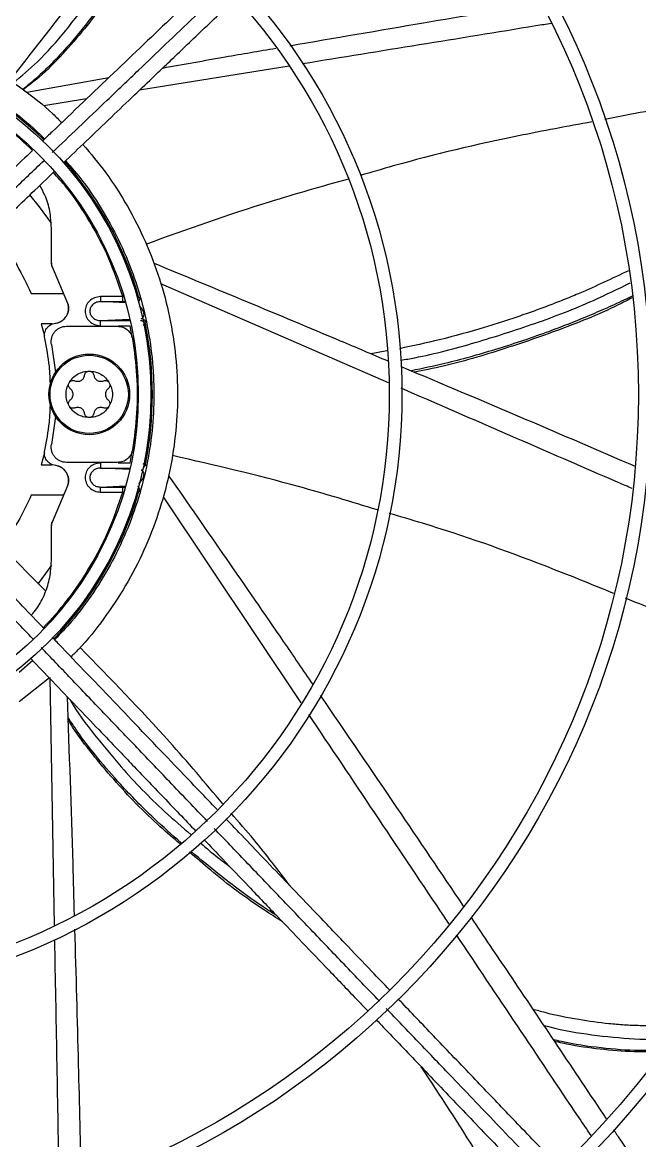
# Model space of a CAD drawing. Header units: inches. Extents: x 1229 to 1453, y -1023 to -720.
# Drawn here: x 1346.85 to 1351.67, y -991.3 to -982.57 of the extents above; entities that cross this region are included whole.
import ezdxf

# ---------------------------------------------------------------- set-up
doc = ezdxf.new("R2010")
doc.units = ezdxf.units.IN
doc.header["$MEASUREMENT"] = 0

msp = doc.modelspace()

# ---------------------------------------------------------------- linework, layer by layer
at = {"color": 18, "linetype": 'Continuous', "lineweight": 25, "true_color": 0x000000}
for p, q in [((1348.9352, -982.9137), (1347.7659, -983.1031)), ((1346.8869, -983.1184), (1347.5276, -983.0041)), ((1347.3542, -983.1698), (1347.0191, -983.2241)), ((1347.0791, -984.452), (1347.0791, -984.178)), ((1347.0791, -984.452), (1347.0791, -984.4604)), ((1347.0834, -984.4782), (1347.0835, -984.4701)), ((1347.2086, -984.7665), (1347.0835, -984.4701)), ((1349.711, -985.3871), (1347.9342, -984.6135)), ((1346.9224, -984.6898), (1347.1701, -984.6898)), ((1347.6367, -984.7141), (1347.4621, -984.7141)), ((1347.4621, -984.7534), (1347.6367, -984.7534)), ((1347.6591, -984.7634), (1347.4621, -984.7534)), ((1347.6553, -984.7535), (1347.6367, -984.7534)), ((1347.2086, -984.7665), (1347.2066, -984.7669)), ((1347.0855, -984.926), (1347.0004, -984.926)), ((1347.0004, -984.926), (1347.0256, -985.0212)), ((1347.4621, -984.9017), (1347.6912, -984.8901)), ((1347.4621, -984.9411), (1347.4621, -984.9017)), ((1347.4621, -984.9017), (1347.6938, -984.9017)), ((1347.196, -984.9457), (1347.5962, -984.9457)), ((1347.6013, -984.9411), (1347.6944, -984.9411)), ((1347.7086, -985.0331), (1347.6944, -984.9411)), ((1347.0802, -985.0868), (1347.111, -985.3044)), ((1349.6974, -985.1382), (1349.5736, -985.1602)), ((1347.111, -985.6499), (1347.0802, -985.8676)), ((1347.0256, -985.9332), (1347.0004, -986.0284)), ((1347.6944, -986.0133), (1347.7086, -985.9213)), ((1347.0004, -986.0284), (1347.0855, -986.0284)), ((1347.5962, -986.0087), (1347.196, -986.0087)), ((1347.6912, -986.0642), (1347.4621, -986.0527)), ((1347.4621, -986.0527), (1347.6938, -986.0527)), ((1347.6944, -986.0133), (1347.6013, -986.0133)), ((1347.8175, -986.0373), (1347.8131, -986.0224)), ((1347.0835, -986.4843), (1347.2086, -986.1878)), ((1347.2086, -986.1878), (1347.2066, -986.1875)), ((1347.4621, -986.2009), (1347.6591, -986.191)), ((1347.4621, -986.2009), (1347.6367, -986.2009)), ((1347.6367, -986.2009), (1347.6518, -986.2009)), ((1347.1713, -986.2646), (1346.9224, -986.2646)), ((1347.4621, -986.2403), (1347.6367, -986.2403)), ((1349.0279, -987.8862), (1347.9529, -986.2772)), ((1347.0791, -986.4939), (1347.0791, -986.5024)), ((1347.0835, -986.4843), (1347.0834, -986.4762)), ((1347.0791, -986.7764), (1347.0791, -986.5024)), ((1346.6887, -986.6655), (1347.0316, -987.0084)), ((1346.9336, -987.5558), (1346.828, -987.6486)), ((1347.0633, -987.6915), (1346.828, -987.8791)), ((1347.1036, -989.6216), (1347.0692, -987.6869))]:
    msp.add_line(p, q, dxfattribs=at)
at = {"color": 18, "linetype": 'Continuous', "lineweight": 25, "true_color": 0x000000, "flags": 128}
for points in [[(1347.0806, -984.1411), (1346.9865, -984.0118), (1346.9112, -983.9203)], [(1347.7916, -986.0666), (1347.7857, -986.0681), (1347.779, -986.0687)], [(1346.9773, -986.9541), (1347.037, -986.8754), (1347.0817, -986.8116)]]:
    msp.add_lwpolyline(points, dxfattribs=at)
at = {"color": 18, "linetype": 'Continuous', "lineweight": 25, "true_color": 0x000000}
for centre, radius in [((1345.1106, -985.4772), 11.7126), ((1345.1106, -985.4772), 8.5704), ((1345.1106, -985.4772), 8.472), ((1345.1106, -985.4772), 6.6478), ((1345.1106, -985.4772), 6.5493), ((1345.1106, -985.4772), 4.7037), ((1345.1106, -985.4772), 4.6053), ((1345.1106, -985.4772), 2.745), ((1345.1106, -985.4772), 2.6465), ((1347.3744, -985.4772), 0.315), ((1347.3744, -985.4772), 0.3053)]:
    msp.add_circle(centre, radius, dxfattribs=at)
for centre, radius, start, end in [((1345.1106, -985.4772), 2.7569, 46.15848, 73.7218), ((1345.1106, -985.4772), 2.7569, 16.2782, 41.24448), ((1347.7192, -984.7154), 0.0394, 330.1207, 16.25548), ((1345.1106, -985.4772), 2.7569, 348.59287, 11.40713), ((1347.7745, -986.0146), 0.0394, 302.42228, 348.5824), ((1347.7192, -986.2389), 0.0394, 343.74467, 29.87911), ((1345.1106, -985.4772), 2.7569, 316.15985, 343.7218), ((1345.1106, -985.4772), 12.9331, 283.26667, 346.73333)]:
    msp.add_arc(centre, radius, start, end, dxfattribs=at)
for points, knots in [([(1333.4011, -985.4772), (1333.4059, -985.2217), (1333.4156, -984.7108), (1333.4936, -983.9477), (1333.6177, -983.1911), (1333.792, -982.4444), (1334.0146, -981.7106), (1334.2847, -980.9929), (1334.6012, -980.2945), (1334.9626, -979.6182), (1335.3675, -978.9671), (1335.8142, -978.3438), (1336.3006, -977.751), (1336.8248, -977.1914), (1337.3845, -976.6672), (1337.9772, -976.1807), (1338.6005, -975.7341), (1339.2517, -975.3292), (1339.9279, -974.9677), (1340.6264, -974.6513), (1341.344, -974.3812), (1342.0778, -974.1586), (1342.8246, -973.9844), (1343.5811, -973.8595), (1344.3442, -973.7844), (1345.1106, -973.7593), (1345.877, -973.7844), (1346.6401, -973.8595), (1347.3967, -973.9844), (1348.1434, -974.1586), (1348.8772, -974.3812), (1349.5949, -974.6513), (1350.2933, -974.9677), (1350.9696, -975.3292), (1351.6207, -975.7341), (1352.244, -976.1807), (1352.8368, -976.6672), (1353.3964, -977.1914), (1353.9206, -977.751), (1354.407, -978.3438), (1354.8537, -978.9671), (1355.2586, -979.6182), (1355.6201, -980.2945), (1355.9365, -980.9929), (1356.2066, -981.7106), (1356.4292, -982.4444), (1356.6035, -983.1911), (1356.7277, -983.9477), (1356.8056, -984.7108), (1356.8153, -985.2217), (1356.8201, -985.4772)], [0, 0, 0, 0, 0.020833, 0.041667, 0.0625, 0.083333, 0.104167, 0.125, 0.145833, 0.166667, 0.1875, 0.208333, 0.229167, 0.25, 0.270833, 0.291667, 0.3125, 0.333333, 0.354167, 0.375, 0.395833, 0.416667, 0.4375, 0.458333, 0.479167, 0.5, 0.520833, 0.541667, 0.5625, 0.583333, 0.604167, 0.625, 0.645833, 0.666667, 0.6875, 0.708333, 0.729167, 0.75, 0.770833, 0.791667, 0.8125, 0.833333, 0.854167, 0.875, 0.895833, 0.916667, 0.9375, 0.958333, 0.979167, 1, 1, 1, 1]), ([(1347.8046, -981.7489), (1347.6632, -981.9083), (1347.2977, -982.3205), (1346.9619, -982.7573), (1346.7558, -983.0252)], [0, 0, 0, 0, 0.386641, 1, 1, 1, 1]), ([(1346.7807, -983.046), (1346.845, -982.9918), (1346.9928, -982.8672), (1347.1918, -982.6404), (1347.4216, -982.339), (1347.5974, -982.0748), (1347.6951, -981.8905), (1347.7167, -981.8498)], [0, 0, 0, 0, 0.164314, 0.37781, 0.590719, 0.909496, 1, 1, 1, 1]), ([(1347.8631, -981.7891), (1347.8377, -981.8364), (1347.775, -981.9534), (1347.6557, -982.1523), (1347.5099, -982.3748), (1347.3533, -982.5864), (1347.207, -982.7624), (1347.0737, -982.904), (1346.9594, -983.0128), (1346.8874, -983.0716), (1346.8568, -983.0966)], [0, 0, 0, 0, 0.096905, 0.239175, 0.41847, 0.577059, 0.714948, 0.832145, 0.928658, 1, 1, 1, 1]), ([(1347.8723, -981.7954), (1347.8406, -981.8568), (1347.7292, -982.0723), (1347.5478, -982.347), (1347.3404, -982.6239), (1347.1704, -982.8198), (1347.0123, -982.9819), (1346.9013, -983.0665), (1346.8593, -983.0986)], [0, 0, 0, 0, 0.124194, 0.436205, 0.592312, 0.74848, 0.904731, 1, 1, 1, 1]), ([(1348.3548, -982.2136), (1348.3056, -982.2606), (1348.199, -982.3624), (1347.9362, -982.6136), (1347.5625, -982.9707), (1347.2201, -983.2979), (1347.0339, -983.4758), (1347.0081, -983.5005)], [0, 0, 0, 0, 0.11002, 0.23806, 0.586512, 0.942749, 1, 1, 1, 1]), ([(1347.0864, -983.5891), (1347.1543, -983.5242), (1347.2969, -983.3879), (1347.5214, -983.1733), (1347.7483, -982.9566), (1347.9765, -982.7385), (1348.2017, -982.5233), (1348.3564, -982.3754), (1348.4354, -982.3)], [0, 0, 0, 0, 0.150787, 0.316355, 0.498602, 0.654921, 0.823982, 1, 1, 1, 1]), ([(1347.1722, -983.6704), (1347.2318, -983.6135), (1347.3569, -983.4939), (1347.5422, -983.3169), (1347.7209, -983.1461), (1347.8686, -983.005), (1347.9948, -982.8843), (1348.1118, -982.7725), (1348.2436, -982.6466), (1348.38, -982.5162), (1348.4726, -982.4278), (1348.5159, -982.3864)], [0, 0, 0, 0, 0.132681, 0.278736, 0.413007, 0.531251, 0.608379, 0.694879, 0.792677, 0.903014, 1, 1, 1, 1]), ([(1348.9409, -982.7551), (1349.2879, -982.695), (1349.941, -982.5817), (1350.5938, -982.4736), (1350.8998, -982.4229)], [0, 0, 0, 0, 0.531236, 1, 1, 1, 1]), ([(1345.1106, -982.5244), (1345.214, -982.5276), (1345.4208, -982.5338), (1345.7275, -982.5844), (1346.0274, -982.6645), (1346.3172, -982.7764), (1346.594, -982.9174), (1346.8529, -983.0883), (1347.0424, -983.2355), (1347.137, -983.3327), (1347.1595, -983.3558)], [0, 0, 0, 0, 0.136759, 0.273517, 0.410274, 0.547034, 0.68379, 0.820549, 0.957307, 1, 1, 1, 1]), ([(1350.9813, -982.5808), (1350.9408, -982.5874), (1350.2947, -982.693), (1349.6469, -982.7981), (1349.0398, -982.8967)], [0, 0, 0, 0, 0.06269, 1, 1, 1, 1]), ([(1343.2852, -983.396), (1343.3577, -983.336), (1343.5034, -983.2154), (1343.7447, -983.0639), (1343.9998, -982.9359), (1344.2671, -982.8352), (1344.5432, -982.7625), (1344.8254, -982.7185), (1345.1106, -982.7038), (1345.3958, -982.7185), (1345.678, -982.7625), (1345.9542, -982.8352), (1346.2213, -982.936), (1346.477, -983.0634), (1346.717, -983.2177), (1346.9012, -983.3583), (1346.9973, -983.4544), (1347.0261, -983.4833)], [0, 0, 0, 0, 0.068618, 0.137972, 0.207325, 0.276679, 0.346032, 0.415387, 0.48474, 0.554094, 0.623447, 0.692801, 0.762156, 0.831509, 0.900862, 0.970216, 1, 1, 1, 1]), ([(1347.948, -982.9291), (1348.1106, -982.8998), (1348.4048, -982.8467), (1348.6993, -982.7965), (1348.831, -982.774)], [0, 0, 0, 0, 0.552549, 1, 1, 1, 1]), ([(1346.9327, -983.5726), (1346.866, -983.5108), (1346.7191, -983.3747), (1346.4616, -983.204), (1346.1754, -983.0536), (1345.9735, -982.985), (1345.8737, -982.9511)], [0, 0, 0, 0, 0.219674, 0.484445, 0.745154, 1, 1, 1, 1]), ([(1353.2334, -983.0778), (1353.0581, -983.0935), (1352.5487, -983.139), (1351.9362, -983.2246), (1351.5029, -983.3095), (1351.3986, -983.3299)], [0, 0, 0, 0, 0.28489, 0.82795, 1, 1, 1, 1]), ([(1351.2973, -983.3492), (1351.1063, -983.3846), (1350.5857, -983.4809), (1349.9833, -983.6232), (1349.5766, -983.7433), (1349.4914, -983.7684)], [0, 0, 0, 0, 0.3142327, 0.8563, 1, 1, 1, 1]), ([(1347.3244, -983.525), (1347.386, -983.5982), (1347.5142, -983.7506), (1347.6768, -984.0065), (1347.8173, -984.2833), (1347.9274, -984.5738), (1348.0067, -984.874), (1348.0539, -985.181), (1348.0688, -985.4912), (1348.051, -985.8013), (1348.0008, -986.1078), (1347.9188, -986.4073), (1347.8057, -986.6965), (1347.6634, -986.9728), (1347.4911, -987.2307), (1347.3462, -987.4161), (1347.252, -987.5071), (1347.2322, -987.5263)], [0, 0, 0, 0, 0.065205, 0.135665, 0.206125, 0.276585, 0.347045, 0.417505, 0.487965, 0.558425, 0.628885, 0.699345, 0.769805, 0.840265, 0.910725, 0.981186, 1, 1, 1, 1]), ([(1346.9318, -983.5734), (1346.8186, -983.6816), (1346.5956, -983.8947), (1346.2634, -984.2122), (1346.0164, -984.4482), (1345.852, -984.6053), (1345.7698, -984.6839), (1345.6817, -984.7681), (1345.621, -984.8261), (1345.587, -984.8586)], [0, 0, 0, 0, 0.252826, 0.498235, 0.740971, 0.803595, 0.864704, 0.924154, 1, 1, 1, 1]), ([(1345.6796, -984.9335), (1345.7146, -984.9), (1345.7952, -984.823), (1345.9183, -984.7053), (1346.0557, -984.574), (1346.204, -984.4323), (1346.3743, -984.2696), (1346.5687, -984.0838), (1346.7864, -983.8758), (1346.9395, -983.7295), (1347.0192, -983.6533)], [0, 0, 0, 0, 0.078323, 0.180329, 0.275628, 0.385797, 0.512305, 0.656809, 0.821221, 1, 1, 1, 1]), ([(1347.1899, -983.6536), (1347.236, -983.7068), (1347.3444, -983.832), (1347.488, -984.0502), (1347.6228, -984.3018), (1347.7302, -984.5665), (1347.81, -984.8407), (1347.8611, -985.1216), (1347.8831, -985.4064), (1347.8757, -985.6919), (1347.8389, -985.9751), (1347.7733, -986.253), (1347.6793, -986.5227), (1347.5584, -986.7814), (1347.4106, -987.0256), (1347.2598, -987.2314), (1347.1493, -987.3465), (1347.1047, -987.3929)], [0, 0, 0, 0, 0.051393, 0.120749, 0.190107, 0.259464, 0.328821, 0.398178, 0.467535, 0.536892, 0.606249, 0.675606, 0.744963, 0.81432, 0.883677, 0.953035, 1, 1, 1, 1]), ([(1345.7501, -985.0295), (1345.7758, -985.0049), (1345.8337, -984.9496), (1345.9236, -984.8637), (1346.0199, -984.7716), (1346.1171, -984.6787), (1346.2155, -984.5847), (1346.3837, -984.424), (1346.6218, -984.1964), (1346.8842, -983.9457), (1347.0445, -983.7925), (1347.102, -983.7375)], [0, 0, 0, 0, 0.057028, 0.128323, 0.199321, 0.270688, 0.343886, 0.417566, 0.643747, 0.872301, 1, 1, 1, 1]), ([(1347.6367, -984.7141), (1347.6028, -984.6142), (1347.5343, -984.4123), (1347.3833, -984.1266), (1347.2368, -983.9008), (1347.1287, -983.7824), (1347.0944, -983.7448)], [0, 0, 0, 0, 0.2820877, 0.570667, 0.8637417, 1, 1, 1, 1]), ([(1347.0791, -984.178), (1347.0765, -984.1343), (1347.0711, -984.0468), (1347.0382, -983.9339), (1347.0021, -983.8712), (1346.9879, -983.8465)], [0, 0, 0, 0, 0.377262, 0.754528, 1, 1, 1, 1]), ([(1349.3964, -983.796), (1349.1901, -983.8541), (1348.6584, -984.0036), (1348.1384, -984.1899), (1347.8203, -984.3039)], [0, 0, 0, 0, 0.388132, 1, 1, 1, 1]), ([(1346.6153, -984.2027), (1346.6345, -984.2239), (1346.7091, -984.3063), (1346.8155, -984.4687), (1346.8868, -984.6163), (1346.9224, -984.6898)], [0, 0, 0, 0, 0.148916, 0.576564, 1, 1, 1, 1]), ([(1347.0835, -984.4701), (1347.0822, -984.4672), (1347.0797, -984.4614), (1347.0793, -984.4551), (1347.0791, -984.452)], [0, 0, 0, 0, 0.4997971, 1, 1, 1, 1]), ([(1347.0791, -984.4604), (1347.0793, -984.4635), (1347.0797, -984.4697), (1347.0822, -984.4753), (1347.0834, -984.4782)], [0, 0, 0, 0, 0.500004, 1, 1, 1, 1]), ([(1347.8801, -984.4532), (1348.3649, -984.6536), (1348.9742, -984.9056), (1349.5807, -985.1631), (1349.7047, -985.2157)], [0, 0, 0, 0, 0.7955568, 1, 1, 1, 1]), ([(1351.5815, -984.512), (1351.4564, -984.572), (1351.2935, -984.6502), (1351.0872, -984.7348), (1350.9678, -984.7816), (1350.845, -984.8273), (1350.7189, -984.8716), (1350.5894, -984.9146), (1350.386, -984.9778), (1350.1221, -985.0511), (1349.9, -985.0985), (1349.7962, -985.1207)], [0, 0, 0, 0, 0.218889, 0.285131, 0.352855, 0.422057, 0.492733, 0.564886, 0.638507, 0.831033, 1, 1, 1, 1]), ([(1349.8059, -985.2109), (1349.8421, -985.2045), (1350.0381, -985.1704), (1350.3883, -985.0757), (1350.854, -984.9273), (1351.258, -984.772), (1351.5006, -984.6536), (1351.5957, -984.6071)], [0, 0, 0, 0, 0.058496, 0.316695, 0.574947, 0.833356, 1, 1, 1, 1]), ([(1347.4621, -984.7141), (1347.4459, -984.7159), (1347.4141, -984.7194), (1347.3741, -984.7462), (1347.3522, -984.7778), (1347.3434, -984.8059), (1347.3413, -984.8276), (1347.3434, -984.8492), (1347.3522, -984.8773), (1347.3741, -984.9089), (1347.4141, -984.9357), (1347.4459, -984.9393), (1347.4621, -984.9411)], [0, 0, 0, 0, 0.132079, 0.259805, 0.381602, 0.440898, 0.5, 0.559046, 0.618399, 0.740195, 0.867921, 1, 1, 1, 1]), ([(1347.4621, -984.7534), (1347.4516, -984.7544), (1347.4308, -984.7564), (1347.4077, -984.77), (1347.3934, -984.7849), (1347.3853, -984.798), (1347.3802, -984.8124), (1347.3784, -984.8276), (1347.3802, -984.8427), (1347.3853, -984.8571), (1347.3934, -984.8702), (1347.4077, -984.8851), (1347.4308, -984.8987), (1347.4516, -984.9007), (1347.4621, -984.9017)], [0, 0, 0, 0, 0.127645, 0.253727, 0.316125, 0.377878, 0.439094, 0.5, 0.560906, 0.622123, 0.683875, 0.746273, 0.872356, 1, 1, 1, 1]), ([(1347.4621, -984.7141), (1347.4621, -984.7192), (1347.4621, -984.7294), (1347.4621, -984.7423), (1347.4621, -984.7514), (1347.4621, -984.7528), (1347.4621, -984.7534)], [0, 0, 0, 0, 0.250002, 0.5, 0.749996, 1, 1, 1, 1]), ([(1347.6367, -984.7534), (1347.6367, -984.7528), (1347.6367, -984.7514), (1347.6367, -984.7423), (1347.6367, -984.7294), (1347.6367, -984.7192), (1347.6367, -984.7141)], [0, 0, 0, 0, 0.250004, 0.5, 0.749998, 1, 1, 1, 1]), ([(1347.757, -984.7044), (1347.7556, -984.7043), (1347.7538, -984.7042), (1347.7443, -984.7049), (1347.7422, -984.7051)], [0, 0, 0, 0, 0.783006, 1, 1, 1, 1]), ([(1347.7669, -984.7167), (1347.7675, -984.7194), (1347.7687, -984.725), (1347.7682, -984.734), (1347.7656, -984.743), (1347.7619, -984.75), (1347.7586, -984.7532), (1347.7577, -984.7542)], [0, 0, 0, 0, 0.203719, 0.424591, 0.658571, 0.899688, 1, 1, 1, 1]), ([(1351.6113, -984.7107), (1351.5899, -984.7211), (1351.5179, -984.7563), (1351.3944, -984.8119), (1351.2417, -984.8774), (1351.0902, -984.9382), (1350.857, -985.0263), (1350.5445, -985.1302), (1350.1937, -985.2294), (1349.9756, -985.2753), (1349.8886, -985.2937)], [0, 0, 0, 0, 0.038834, 0.1310763, 0.2218691, 0.3112118, 0.3991046, 0.6314324, 0.852993, 1, 1, 1, 1]), ([(1351.613, -984.7225), (1351.5762, -984.7416), (1351.3834, -984.8413), (1351.0192, -984.9858), (1350.5242, -985.1537), (1350.1534, -985.259), (1349.947, -985.2967), (1349.9111, -985.3032)], [0, 0, 0, 0, 0.068538, 0.358656, 0.648786, 0.938933, 1, 1, 1, 1]), ([(1347.1108, -984.9217), (1347.1194, -984.9201), (1347.1367, -984.9168), (1347.1604, -984.9049), (1347.181, -984.8885), (1347.1975, -984.8678), (1347.209, -984.844), (1347.2149, -984.8184), (1347.2154, -984.7919), (1347.2108, -984.775), (1347.2086, -984.7665)], [0, 0, 0, 0, 0.125194, 0.250389, 0.375496, 0.500528, 0.625476, 0.750351, 0.875181, 1, 1, 1, 1]), ([(1347.1322, -984.9166), (1347.1326, -984.9166), (1347.1414, -984.9145), (1347.1574, -984.9056), (1347.1788, -984.8894), (1347.1961, -984.8675), (1347.2078, -984.8424), (1347.2132, -984.8161), (1347.2131, -984.7904), (1347.2087, -984.7745), (1347.2066, -984.7669)], [0, 0, 0, 0, 0.006969, 0.145381, 0.291049, 0.440538, 0.589813, 0.734879, 0.872388, 1, 1, 1, 1]), ([(1347.779, -984.8857), (1347.7825, -984.8849), (1347.7895, -984.8832), (1347.7976, -984.8738), (1347.8024, -984.8636), (1347.802, -984.8503), (1347.8015, -984.8463), (1347.801, -984.8432), (1347.8002, -984.8398), (1347.7993, -984.8364), (1347.7982, -984.8332), (1347.7959, -984.827), (1347.7908, -984.8166), (1347.7789, -984.7988), (1347.7706, -984.7926), (1347.7646, -984.7881)], [0, 0, 0, 0, 0.199717, 0.396756, 0.535739, 0.555918, 0.565194, 0.573898, 0.582277, 0.590794, 0.599817, 0.60944, 0.652137, 0.746227, 1, 1, 1, 1]), ([(1347.0267, -985.0412), (1347.0256, -985.0344), (1347.0233, -985.0209), (1347.0255, -985.0002), (1347.0315, -984.9804), (1347.0416, -984.9624), (1347.0552, -984.9467), (1347.0718, -984.9344), (1347.0905, -984.9254), (1347.104, -984.9229), (1347.1108, -984.9217)], [0, 0, 0, 0, 0.124962, 0.24999, 0.37492, 0.499971, 0.624905, 0.749983, 0.874947, 1, 1, 1, 1]), ([(1347.7745, -984.9003), (1347.7789, -984.9008), (1347.7879, -984.9016), (1347.7999, -984.9087), (1347.8092, -984.9191), (1347.8118, -984.9277), (1347.8131, -984.9319)], [0, 0, 0, 0, 0.242563, 0.500034, 0.757516, 1, 1, 1, 1]), ([(1347.8175, -984.9171), (1347.8162, -984.9129), (1347.8136, -984.9043), (1347.8043, -984.8939), (1347.7923, -984.887), (1347.7833, -984.8861), (1347.779, -984.8857)], [0, 0, 0, 0, 0.242739, 0.500184, 0.75757, 1, 1, 1, 1]), ([(1347.0802, -985.0868), (1347.079, -985.0781), (1347.0767, -985.0608), (1347.0806, -985.0348), (1347.0897, -985.0102), (1347.104, -984.9882), (1347.1228, -984.9699), (1347.1451, -984.9562), (1347.1699, -984.9473), (1347.1873, -984.9462), (1347.196, -984.9457)], [0, 0, 0, 0, 0.125001, 0.250004, 0.375, 0.500002, 0.624997, 0.75, 0.874996, 1, 1, 1, 1]), ([(1347.5962, -984.9457), (1347.61, -984.9471), (1347.6377, -984.9499), (1347.6739, -984.972), (1347.7017, -985.0041), (1347.709, -985.031), (1347.7127, -985.0444)], [0, 0, 0, 0, 0.249986, 0.499987, 0.749999, 1, 1, 1, 1]), ([(1347.7942, -984.9338), (1347.7979, -984.9335), (1347.8106, -984.9325), (1347.812, -984.9322), (1347.8131, -984.9319)], [0, 0, 0, 0, 0.285124, 1, 1, 1, 1]), ([(1347.0721, -985.4127), (1347.0704, -985.361), (1347.0663, -985.2359), (1347.0413, -985.1132), (1347.0267, -985.0412)], [0, 0, 0, 0, 0.413893, 1, 1, 1, 1]), ([(1347.7127, -985.0444), (1347.7254, -985.1402), (1347.7508, -985.3318), (1347.7508, -985.6226), (1347.7254, -985.8142), (1347.7127, -985.9099)], [0, 0, 0, 0, 0.333333, 0.666667, 1, 1, 1, 1]), ([(1349.8077, -985.2594), (1350.131, -985.3959), (1350.7414, -985.6536), (1351.3488, -985.9154), (1351.6344, -986.0386)], [0, 0, 0, 0, 0.529756, 1, 1, 1, 1]), ([(1347.2175, -985.3866), (1347.2265, -985.3735), (1347.2444, -985.3473), (1347.2829, -985.3188), (1347.3269, -985.2997), (1347.3586, -985.2973), (1347.3744, -985.2961)], [0, 0, 0, 0, 0.250012, 0.500017, 0.750004, 1, 1, 1, 1]), ([(1347.2628, -985.3712), (1347.2668, -985.3726), (1347.2748, -985.3753), (1347.2875, -985.3757), (1347.3, -985.3735), (1347.3116, -985.3685), (1347.3218, -985.3609), (1347.33, -985.3512), (1347.336, -985.34), (1347.3376, -985.3317), (1347.3384, -985.3276)], [0, 0, 0, 0, 0.125011, 0.250006, 0.375015, 0.500015, 0.625016, 0.749997, 0.875001, 1, 1, 1, 1]), ([(1347.3384, -985.3276), (1347.3395, -985.3233), (1347.3415, -985.3148), (1347.35, -985.3045), (1347.3613, -985.2974), (1347.37, -985.2965), (1347.3744, -985.2961)], [0, 0, 0, 0, 0.250018, 0.500039, 0.749991, 1, 1, 1, 1]), ([(1347.3744, -985.2961), (1347.3787, -985.2965), (1347.3874, -985.2974), (1347.3988, -985.3045), (1347.4073, -985.3148), (1347.4093, -985.3233), (1347.4103, -985.3276)], [0, 0, 0, 0, 0.249996, 0.500014, 0.750022, 1, 1, 1, 1]), ([(1347.3744, -985.2961), (1347.3902, -985.2973), (1347.4218, -985.2997), (1347.4659, -985.3188), (1347.5044, -985.3473), (1347.5223, -985.3735), (1347.5312, -985.3866)], [0, 0, 0, 0, 0.250018, 0.500003, 0.750006, 1, 1, 1, 1]), ([(1347.4103, -985.3276), (1347.4112, -985.3317), (1347.4128, -985.34), (1347.4188, -985.3512), (1347.427, -985.3609), (1347.4372, -985.3685), (1347.4488, -985.3735), (1347.4613, -985.3757), (1347.474, -985.3753), (1347.482, -985.3726), (1347.486, -985.3712)], [0, 0, 0, 0, 0.1249954, 0.2499954, 0.375003, 0.5000006, 0.6249964, 0.7500012, 0.874993, 1, 1, 1, 1]), ([(1347.2175, -985.5677), (1347.2107, -985.5534), (1347.1969, -985.5248), (1347.1915, -985.4772), (1347.1969, -985.4295), (1347.2107, -985.4009), (1347.2175, -985.3866)], [0, 0, 0, 0, 0.249995, 0.5, 0.750005, 1, 1, 1, 1]), ([(1347.2269, -985.4335), (1347.2237, -985.4305), (1347.2173, -985.4245), (1347.2127, -985.4119), (1347.2122, -985.3986), (1347.2158, -985.3906), (1347.2175, -985.3866)], [0, 0, 0, 0, 0.249998, 0.500011, 0.750015, 1, 1, 1, 1]), ([(1347.2175, -985.3866), (1347.2201, -985.3831), (1347.2253, -985.376), (1347.2371, -985.3698), (1347.2502, -985.3675), (1347.2586, -985.37), (1347.2628, -985.3712)], [0, 0, 0, 0, 0.2500334, 0.5000224, 0.7499773, 1, 1, 1, 1]), ([(1347.2269, -985.5208), (1347.23, -985.5181), (1347.2363, -985.5125), (1347.2431, -985.5017), (1347.2474, -985.4898), (1347.2488, -985.4772), (1347.2474, -985.4646), (1347.2431, -985.4526), (1347.2363, -985.4418), (1347.23, -985.4363), (1347.2269, -985.4335)], [0, 0, 0, 0, 0.125011, 0.250004, 0.375001, 0.5, 0.624999, 0.749996, 0.874989, 1, 1, 1, 1]), ([(1347.486, -985.3712), (1347.4902, -985.37), (1347.4986, -985.3675), (1347.5117, -985.3698), (1347.5235, -985.376), (1347.5287, -985.3831), (1347.5312, -985.3866)], [0, 0, 0, 0, 0.2499487, 0.5000075, 0.7500107, 1, 1, 1, 1]), ([(1347.5219, -985.4335), (1347.5188, -985.4363), (1347.5124, -985.4418), (1347.5057, -985.4526), (1347.5014, -985.4646), (1347.4999, -985.4772), (1347.5014, -985.4898), (1347.5057, -985.5017), (1347.5124, -985.5125), (1347.5188, -985.5181), (1347.5219, -985.5208)], [0, 0, 0, 0, 0.125007, 0.249996, 0.375005, 0.5, 0.624995, 0.750004, 0.874993, 1, 1, 1, 1]), ([(1347.5312, -985.3866), (1347.533, -985.3906), (1347.5366, -985.3986), (1347.5361, -985.4119), (1347.5314, -985.4245), (1347.5251, -985.4305), (1347.5219, -985.4335)], [0, 0, 0, 0, 0.250016, 0.500021, 0.750002, 1, 1, 1, 1]), ([(1347.5312, -985.3866), (1347.5381, -985.4009), (1347.5518, -985.4295), (1347.5573, -985.4772), (1347.5518, -985.5248), (1347.5381, -985.5534), (1347.5312, -985.5677)], [0, 0, 0, 0, 0.25, 0.5, 0.75, 1, 1, 1, 1]), ([(1351.6122, -986.2131), (1351.5755, -986.1972), (1350.9748, -985.9367), (1350.3728, -985.6749), (1349.8075, -985.429)], [0, 0, 0, 0, 0.0609485, 1, 1, 1, 1]), ([(1356.8201, -985.4772), (1356.8153, -985.7326), (1356.8056, -986.2436), (1356.7277, -987.0067), (1356.6035, -987.7632), (1356.4292, -988.51), (1356.2066, -989.2438), (1355.9365, -989.9614), (1355.6201, -990.6599), (1355.2586, -991.3361), (1354.8537, -991.9873), (1354.407, -992.6106), (1353.9206, -993.2033), (1353.3964, -993.763), (1352.8368, -994.2871), (1352.244, -994.7736), (1351.6207, -995.2202), (1350.9696, -995.6252), (1350.2933, -995.9866), (1349.5949, -996.3031), (1348.8772, -996.5732), (1348.1434, -996.7958), (1347.3967, -996.9699), (1346.6401, -997.0948), (1345.877, -997.17), (1345.1106, -997.1951), (1344.3442, -997.17), (1343.5811, -997.0948), (1342.8246, -996.9699), (1342.0778, -996.7958), (1341.344, -996.5732), (1340.6264, -996.3031), (1339.9279, -995.9866), (1339.2517, -995.6252), (1338.6005, -995.2202), (1337.9772, -994.7736), (1337.3845, -994.2871), (1336.8248, -993.763), (1336.3006, -993.2033), (1335.8142, -992.6106), (1335.3675, -991.9873), (1334.9626, -991.3361), (1334.6012, -990.6599), (1334.2847, -989.9614), (1334.0146, -989.2438), (1333.792, -988.51), (1333.6177, -987.7632), (1333.4936, -987.0067), (1333.4156, -986.2436), (1333.4059, -985.7326), (1333.4011, -985.4772)], [0, 0, 0, 0, 0.020833, 0.041667, 0.0625, 0.083333, 0.104167, 0.125, 0.145833, 0.166667, 0.1875, 0.208333, 0.229167, 0.25, 0.270833, 0.291667, 0.3125, 0.333333, 0.354167, 0.375, 0.395833, 0.416667, 0.4375, 0.458333, 0.479167, 0.5, 0.520833, 0.541667, 0.5625, 0.583333, 0.604167, 0.625, 0.645833, 0.666667, 0.6875, 0.708333, 0.729167, 0.75, 0.770833, 0.791667, 0.8125, 0.833333, 0.854167, 0.875, 0.895833, 0.916667, 0.9375, 0.958333, 0.979167, 1, 1, 1, 1]), ([(1347.2175, -985.5677), (1347.2158, -985.5637), (1347.2122, -985.5557), (1347.2127, -985.5424), (1347.2173, -985.5299), (1347.2237, -985.5239), (1347.2269, -985.5208)], [0, 0, 0, 0, 0.249985, 0.499989, 0.750003, 1, 1, 1, 1]), ([(1347.5219, -985.5208), (1347.5251, -985.5239), (1347.5314, -985.5299), (1347.5361, -985.5424), (1347.5366, -985.5557), (1347.533, -985.5637), (1347.5312, -985.5677)], [0, 0, 0, 0, 0.249998, 0.499979, 0.749984, 1, 1, 1, 1]), ([(1347.0267, -985.9131), (1347.0413, -985.8412), (1347.0662, -985.7191), (1347.0703, -985.5947), (1347.072, -985.5436)], [0, 0, 0, 0, 0.589248, 1, 1, 1, 1]), ([(1347.2628, -985.5831), (1347.2586, -985.5843), (1347.2502, -985.5868), (1347.2371, -985.5846), (1347.2253, -985.5783), (1347.2201, -985.5713), (1347.2175, -985.5677)], [0, 0, 0, 0, 0.250023, 0.499978, 0.749967, 1, 1, 1, 1]), ([(1347.3744, -985.6583), (1347.3586, -985.6571), (1347.3269, -985.6547), (1347.2829, -985.6356), (1347.2444, -985.607), (1347.2265, -985.5808), (1347.2175, -985.5677)], [0, 0, 0, 0, 0.249996, 0.499983, 0.749988, 1, 1, 1, 1]), ([(1347.3384, -985.6268), (1347.3376, -985.6226), (1347.336, -985.6144), (1347.33, -985.6031), (1347.3218, -985.5934), (1347.3116, -985.5859), (1347.3, -985.5808), (1347.2875, -985.5786), (1347.2748, -985.5791), (1347.2668, -985.5818), (1347.2628, -985.5831)], [0, 0, 0, 0, 0.1249992, 0.2500029, 0.374984, 0.4999854, 0.624985, 0.7499936, 0.8749892, 1, 1, 1, 1]), ([(1347.3744, -985.6583), (1347.37, -985.6578), (1347.3613, -985.6569), (1347.35, -985.6498), (1347.3415, -985.6395), (1347.3395, -985.631), (1347.3384, -985.6268)], [0, 0, 0, 0, 0.250008, 0.49996, 0.749981, 1, 1, 1, 1]), ([(1347.5312, -985.5677), (1347.5223, -985.5808), (1347.5044, -985.607), (1347.4659, -985.6356), (1347.4218, -985.6547), (1347.3902, -985.6571), (1347.3744, -985.6583)], [0, 0, 0, 0, 0.249994, 0.499997, 0.749982, 1, 1, 1, 1]), ([(1347.4103, -985.6268), (1347.4093, -985.631), (1347.4073, -985.6395), (1347.3988, -985.6498), (1347.3874, -985.6569), (1347.3787, -985.6578), (1347.3744, -985.6583)], [0, 0, 0, 0, 0.249977, 0.4999854, 0.7500032, 1, 1, 1, 1]), ([(1347.486, -985.5831), (1347.482, -985.5818), (1347.474, -985.5791), (1347.4613, -985.5786), (1347.4488, -985.5808), (1347.4372, -985.5859), (1347.427, -985.5934), (1347.4188, -985.6031), (1347.4128, -985.6144), (1347.4112, -985.6226), (1347.4103, -985.6268)], [0, 0, 0, 0, 0.125007, 0.249999, 0.375004, 0.499999, 0.624997, 0.750005, 0.875005, 1, 1, 1, 1]), ([(1347.5312, -985.5677), (1347.5287, -985.5713), (1347.5235, -985.5783), (1347.5117, -985.5846), (1347.4986, -985.5868), (1347.4902, -985.5843), (1347.486, -985.5831)], [0, 0, 0, 0, 0.249989, 0.499993, 0.750051, 1, 1, 1, 1]), ([(1347.196, -986.0087), (1347.1873, -986.0081), (1347.1699, -986.007), (1347.1451, -985.9981), (1347.1228, -985.9845), (1347.104, -985.9661), (1347.0897, -985.9441), (1347.0806, -985.9196), (1347.0767, -985.8935), (1347.079, -985.8762), (1347.0802, -985.8676)], [0, 0, 0, 0, 0.125004, 0.25, 0.375003, 0.499998, 0.625, 0.749996, 0.874999, 1, 1, 1, 1]), ([(1347.0199, -987.3042), (1346.9099, -987.1891), (1346.6949, -986.9641), (1346.3756, -986.63), (1346.1396, -986.3829), (1345.9825, -986.2185), (1345.9039, -986.1364), (1345.8198, -986.0484), (1345.7619, -985.9878), (1345.7295, -985.9538)], [0, 0, 0, 0, 0.256103, 0.500516, 0.742267, 0.804636, 0.865497, 0.924706, 1, 1, 1, 1]), ([(1347.1108, -986.0327), (1347.104, -986.0314), (1347.0905, -986.029), (1347.0718, -986.02), (1347.0552, -986.0076), (1347.0416, -985.992), (1347.0315, -985.9739), (1347.0255, -985.9541), (1347.0233, -985.9335), (1347.0256, -985.9199), (1347.0267, -985.9131)], [0, 0, 0, 0, 0.124967, 0.250012, 0.374943, 0.50002, 0.624949, 0.750005, 0.874969, 1, 1, 1, 1]), ([(1347.7127, -985.9099), (1347.709, -985.9234), (1347.7017, -985.9502), (1347.6739, -985.9823), (1347.6377, -986.0044), (1347.61, -986.0073), (1347.5962, -986.0087)], [0, 0, 0, 0, 0.250001, 0.500013, 0.750014, 1, 1, 1, 1]), ([(1349.6229, -986.3794), (1349.4186, -986.3168), (1348.8912, -986.1554), (1348.3537, -986.0312), (1348.0244, -985.9551)], [0, 0, 0, 0, 0.387334, 1, 1, 1, 1]), ([(1346.9343, -987.3856), (1346.8514, -987.2988), (1346.6934, -987.1335), (1346.47, -986.8997), (1346.2731, -986.6936), (1346.1029, -986.5156), (1345.9569, -986.3628), (1345.8326, -986.2327), (1345.7338, -986.1293), (1345.6761, -986.0689), (1345.6532, -986.0449)], [0, 0, 0, 0, 0.194321, 0.370459, 0.52337, 0.655434, 0.768718, 0.86509, 0.946344, 1, 1, 1, 1]), ([(1347.2086, -986.1878), (1347.2108, -986.1793), (1347.2154, -986.1624), (1347.2149, -986.136), (1347.209, -986.1103), (1347.1975, -986.0866), (1347.181, -986.0659), (1347.1604, -986.0494), (1347.1367, -986.0375), (1347.1194, -986.0343), (1347.1108, -986.0327)], [0, 0, 0, 0, 0.124819, 0.249649, 0.374525, 0.499472, 0.624503, 0.749611, 0.874806, 1, 1, 1, 1]), ([(1347.2066, -986.1875), (1347.2087, -986.1798), (1347.2131, -986.164), (1347.2132, -986.1383), (1347.2078, -986.1119), (1347.1961, -986.0868), (1347.1788, -986.065), (1347.1574, -986.0488), (1347.1416, -986.0399), (1347.133, -986.0379), (1347.1328, -986.0378)], [0, 0, 0, 0, 0.128058, 0.266048, 0.411621, 0.561418, 0.71143, 0.857608, 0.996504, 1, 1, 1, 1]), ([(1347.4621, -986.0133), (1347.4459, -986.0151), (1347.4141, -986.0186), (1347.3741, -986.0454), (1347.3522, -986.0771), (1347.3434, -986.1051), (1347.3413, -986.1268), (1347.3434, -986.1484), (1347.3522, -986.1765), (1347.3741, -986.2081), (1347.4141, -986.2349), (1347.4459, -986.2385), (1347.4621, -986.2403)], [0, 0, 0, 0, 0.132079, 0.259805, 0.381601, 0.440895, 0.499999, 0.559043, 0.618398, 0.740195, 0.867921, 1, 1, 1, 1]), ([(1347.4621, -986.0527), (1347.4516, -986.0536), (1347.4308, -986.0556), (1347.4076, -986.0693), (1347.3933, -986.0842), (1347.3852, -986.0974), (1347.3802, -986.1117), (1347.3784, -986.1268), (1347.3802, -986.1419), (1347.3852, -986.1562), (1347.3933, -986.1693), (1347.4076, -986.1842), (1347.4308, -986.198), (1347.4516, -986.1999), (1347.4621, -986.2009)], [0, 0, 0, 0, 0.127645, 0.253727, 0.317946, 0.377879, 0.43969, 0.500001, 0.560305, 0.622122, 0.682049, 0.746272, 0.872355, 1, 1, 1, 1]), ([(1347.4621, -986.0133), (1347.4621, -986.0184), (1347.4621, -986.0286), (1347.4621, -986.0415), (1347.4621, -986.0506), (1347.4621, -986.052), (1347.4621, -986.0527)], [0, 0, 0, 0, 0.2500027, 0.5000004, 0.7499957, 1, 1, 1, 1]), ([(1347.8131, -986.0224), (1347.8121, -986.0222), (1347.8107, -986.0219), (1347.7984, -986.0209), (1347.7951, -986.0206)], [0, 0, 0, 0, 0.732274, 1, 1, 1, 1]), ([(1347.7606, -986.1714), (1347.7638, -986.1689), (1347.771, -986.1631), (1347.7818, -986.151), (1347.791, -986.1374), (1347.7963, -986.1264), (1347.7984, -986.1206), (1347.7994, -986.1174), (1347.8003, -986.1142), (1347.801, -986.111), (1347.8015, -986.1081), (1347.8019, -986.1045), (1347.8023, -986.0968), (1347.801, -986.0898), (1347.7979, -986.0811), (1347.7929, -986.0748), (1347.7862, -986.0702), (1347.7814, -986.0692), (1347.779, -986.0687)], [0, 0, 0, 0, 0.125667, 0.285709, 0.38249, 0.41798, 0.427523, 0.435847, 0.443426, 0.450875, 0.458842, 0.466921, 0.483322, 0.547434, 0.611137, 0.740131, 0.869233, 1, 1, 1, 1]), ([(1347.9941, -986.113), (1348.2935, -986.5438), (1348.6704, -987.0858), (1349.0419, -987.631), (1349.1182, -987.743)], [0, 0, 0, 0, 0.7945636, 1, 1, 1, 1]), ([(1347.4621, -986.2403), (1347.4621, -986.2352), (1347.4621, -986.225), (1347.4621, -986.212), (1347.4621, -986.2029), (1347.4621, -986.2016), (1347.4621, -986.2009)], [0, 0, 0, 0, 0.2500031, 0.5000001, 0.7499959, 1, 1, 1, 1]), ([(1347.6367, -986.2403), (1347.6367, -986.2352), (1347.6367, -986.225), (1347.6367, -986.212), (1347.6367, -986.2029), (1347.6367, -986.2016), (1347.6367, -986.2009)], [0, 0, 0, 0, 0.2500031, 0.5000001, 0.7499959, 1, 1, 1, 1]), ([(1347.7669, -986.2376), (1347.7675, -986.2349), (1347.7687, -986.2293), (1347.7682, -986.2204), (1347.7656, -986.2113), (1347.7611, -986.2032), (1347.7568, -986.1991), (1347.7548, -986.1972)], [0, 0, 0, 0, 0.184963, 0.385442, 0.597774, 0.81651, 1, 1, 1, 1]), ([(1346.9224, -986.2646), (1346.8893, -986.3348), (1346.8232, -986.4754), (1346.7335, -986.6021), (1346.6887, -986.6655)], [0, 0, 0, 0, 0.499998, 1, 1, 1, 1]), ([(1347.0156, -987.2997), (1347.0791, -987.2306), (1347.216, -987.0816), (1347.3868, -986.8231), (1347.5352, -986.5393), (1347.6031, -986.3392), (1347.6367, -986.2403)], [0, 0, 0, 0, 0.226919, 0.489144, 0.747424, 1, 1, 1, 1]), ([(1347.7429, -986.2493), (1347.7447, -986.2495), (1347.7539, -986.2501), (1347.7556, -986.25), (1347.757, -986.2499)], [0, 0, 0, 0, 0.19811, 1, 1, 1, 1]), ([(1351.4671, -987.0324), (1351.2868, -986.9586), (1350.7963, -986.758), (1350.2106, -986.5514), (1349.8021, -986.4321), (1349.7153, -986.4068)], [0, 0, 0, 0, 0.314016, 0.854271, 1, 1, 1, 1]), ([(1347.0834, -986.4762), (1347.0822, -986.479), (1347.0797, -986.4847), (1347.0793, -986.4909), (1347.0791, -986.4939)], [0, 0, 0, 0, 0.499994, 1, 1, 1, 1]), ([(1347.0791, -986.5024), (1347.0793, -986.4992), (1347.0797, -986.4929), (1347.0822, -986.4872), (1347.0835, -986.4843)], [0, 0, 0, 0, 0.500207, 1, 1, 1, 1]), ([(1346.9222, -987.202), (1346.9375, -987.1844), (1346.9815, -987.1339), (1347.0312, -987.0337), (1347.0718, -986.9079), (1347.0767, -986.8202), (1347.0791, -986.7764)], [0, 0, 0, 0, 0.150095, 0.433395, 0.716699, 1, 1, 1, 1]), ([(1353.243, -987.8511), (1353.0864, -987.7692), (1352.6326, -987.5318), (1352.0695, -987.2719), (1351.6579, -987.1086), (1351.5581, -987.069)], [0, 0, 0, 0, 0.285163, 0.826613, 1, 1, 1, 1]), ([(1348.3719, -988.719), (1348.3256, -988.6705), (1348.2246, -988.5648), (1347.9742, -988.3028), (1347.6171, -987.9291), (1347.2896, -987.5864), (1347.1115, -987.4), (1347.0866, -987.374)], [0, 0, 0, 0, 0.10835, 0.23655, 0.585439, 0.942123, 1, 1, 1, 1]), ([(1348.2969, -988.8114), (1348.1981, -988.708), (1348.01, -988.5112), (1347.7405, -988.2292), (1347.4837, -987.9605), (1347.2393, -987.7047), (1347.0759, -987.5337), (1346.9987, -987.4529)], [0, 0, 0, 0, 0.22887, 0.4358153, 0.6232275, 0.8220287, 1, 1, 1, 1]), ([(1348.417, -988.6735), (1348.2796, -988.5112), (1347.9238, -988.091), (1347.5394, -987.6966), (1347.3035, -987.4546)], [0, 0, 0, 0, 0.386297, 1, 1, 1, 1]), ([(1346.922, -987.5436), (1346.9774, -987.6016), (1347.0954, -987.7251), (1347.2709, -987.9088), (1347.4417, -988.0875), (1347.5828, -988.2351), (1347.7034, -988.3614), (1347.8153, -988.4784), (1347.9412, -988.6102), (1348.0729, -988.748), (1348.1627, -988.842), (1348.2055, -988.8867)], [0, 0, 0, 0, 0.129134, 0.275254, 0.409585, 0.527882, 0.605043, 0.691582, 0.789421, 0.899807, 1, 1, 1, 1]), ([(1347.2015, -987.8362), (1347.2173, -988.272), (1347.238, -988.8419), (1347.2533, -989.4115), (1347.2569, -989.5455)], [0, 0, 0, 0, 0.764752, 1, 1, 1, 1]), ([(1347.2264, -987.8622), (1347.2274, -987.864), (1347.2804, -987.9617), (1347.4149, -988.1363), (1347.6548, -988.4294), (1347.9076, -988.6906), (1348.101, -988.8562), (1348.171, -988.9162)], [0, 0, 0, 0, 0.004362, 0.233887, 0.462782, 0.805496, 1, 1, 1, 1]), ([(1349.177, -987.8292), (1349.3761, -988.1203), (1349.7504, -988.6673), (1350.1199, -989.2161), (1350.2928, -989.4729)], [0, 0, 0, 0, 0.532089, 1, 1, 1, 1]), ([(1350.1819, -989.6109), (1350.1598, -989.5779), (1349.7955, -989.0342), (1349.4308, -988.4887), (1349.0883, -987.9764)], [0, 0, 0, 0, 0.060733, 1, 1, 1, 1]), ([(1348.0921, -988.98), (1348.0203, -988.9163), (1347.8559, -988.7703), (1347.6392, -988.5488), (1347.4476, -988.3284), (1347.3102, -988.1529), (1347.2369, -988.0424), (1347.207, -987.9973)], [0, 0, 0, 0, 0.216617, 0.495991, 0.699866, 0.877436, 1, 1, 1, 1]), ([(1348.0833, -988.9871), (1348.0313, -988.9431), (1347.8467, -988.7872), (1347.6193, -988.5502), (1347.3973, -988.2853), (1347.2771, -988.1291), (1347.2199, -988.0348), (1347.2076, -988.0145)], [0, 0, 0, 0, 0.155108, 0.550215, 0.747896, 0.945655, 1, 1, 1, 1]), ([(1348.9425, -989.316), (1348.8497, -989.1939), (1348.7021, -988.9997), (1348.5412, -988.8164), (1348.4815, -988.7483)], [0, 0, 0, 0, 0.628596, 1, 1, 1, 1]), ([(1349.7164, -990.1259), (1349.6712, -990.0786), (1349.5554, -989.9575), (1349.3573, -989.7501), (1349.1318, -989.5141), (1348.9129, -989.2851), (1348.7199, -989.0831), (1348.5655, -988.9215), (1348.4749, -988.8268), (1348.4409, -988.7911)], [0, 0, 0, 0, 0.106777, 0.27357, 0.467155, 0.637763, 0.78802, 0.920207, 1, 1, 1, 1]), ([(1349.639, -990.2159), (1349.5469, -990.1195), (1349.3688, -989.9331), (1349.1096, -989.6619), (1348.8541, -989.3945), (1348.603, -989.1318), (1348.4325, -988.9533), (1348.3506, -988.8676)], [0, 0, 0, 0, 0.215401, 0.416421, 0.604342, 0.810084, 1, 1, 1, 1]), ([(1348.2429, -988.9792), (1348.2713, -989.0047), (1348.3418, -989.0682), (1348.4186, -989.1243), (1348.4645, -989.1578)], [0, 0, 0, 0, 0.403279, 1, 1, 1, 1]), ([(1348.271, -988.9553), (1348.3194, -989.0059), (1348.4353, -989.1272), (1348.6274, -989.3282), (1348.8342, -989.5446), (1349.0427, -989.7628), (1349.2507, -989.9805), (1349.421, -990.1587), (1349.5219, -990.2643), (1349.5472, -990.2908)], [0, 0, 0, 0, 0.11322, 0.271446, 0.450246, 0.598736, 0.761491, 0.940155, 1, 1, 1, 1]), ([(1348.8822, -989.5948), (1348.835, -989.565), (1348.6405, -989.4418), (1348.3972, -989.2611), (1348.2123, -989.0991), (1348.1578, -989.0514)], [0, 0, 0, 0, 0.184185, 0.759429, 1, 1, 1, 1]), ([(1348.8381, -989.5487), (1348.8014, -989.5249), (1348.6533, -989.429), (1348.4284, -989.2613), (1348.2467, -989.1104), (1348.1666, -989.0439)], [0, 0, 0, 0, 0.155681, 0.627696, 1, 1, 1, 1]), ([(1350.3538, -989.5631), (1350.4519, -989.7083), (1350.8055, -990.2316), (1351.1554, -990.7554), (1351.4083, -991.1338)], [0, 0, 0, 0, 0.277328, 1, 1, 1, 1]), ([(1347.2599, -989.6538), (1347.27, -990.0065), (1347.2892, -990.6687), (1347.3033, -991.3298), (1347.31, -991.6389)], [0, 0, 0, 0, 0.532574, 1, 1, 1, 1]), ([(1351.2908, -991.2655), (1351.2578, -991.2163), (1350.9078, -990.6949), (1350.5572, -990.1712), (1350.2397, -989.697)], [0, 0, 0, 0, 0.094406, 1, 1, 1, 1]), ([(1347.1421, -991.6989), (1347.1413, -991.6583), (1347.1288, -991.0049), (1347.1169, -990.3498), (1347.1057, -989.7354)], [0, 0, 0, 0, 0.06208, 1, 1, 1, 1]), ([(1351.0444, -991.5156), (1351.0107, -991.4804), (1350.8776, -991.3411), (1350.6526, -991.1056), (1350.3639, -990.8035), (1350.0877, -990.5144), (1349.8922, -990.3099), (1349.7941, -990.2072), (1349.7834, -990.196)], [0, 0, 0, 0, 0.080732, 0.319058, 0.536803, 0.768161, 0.974842, 1, 1, 1, 1]), ([(1350.9665, -991.605), (1350.8356, -991.468), (1350.5836, -991.2043), (1350.2415, -990.8464), (1349.9477, -990.5389), (1349.7754, -990.3586), (1349.6922, -990.2716)], [0, 0, 0, 0, 0.309781, 0.596487, 0.805335, 1, 1, 1, 1]), ([(1352.0078, -990.3908), (1351.9786, -990.3942), (1351.9085, -990.4022), (1351.7966, -990.4072), (1351.6733, -990.4077), (1351.551, -990.4024), (1351.3913, -990.3893), (1351.184, -990.3598), (1350.9854, -990.3212), (1350.8672, -990.2876), (1350.8353, -990.2786)], [0, 0, 0, 0, 0.075021, 0.180083, 0.28425, 0.387505, 0.489827, 0.689098, 0.916214, 1, 1, 1, 1]), ([(1349.6145, -990.3612), (1349.6503, -990.3987), (1349.7794, -990.5337), (1350.0116, -990.7767), (1350.3156, -991.0949), (1350.6066, -991.3993), (1350.7937, -991.5951), (1350.8735, -991.6787)], [0, 0, 0, 0, 0.084803, 0.305611, 0.551323, 0.808547, 1, 1, 1, 1]), ([(1350.9192, -990.4038), (1350.9222, -990.4046), (1351.0321, -990.4354), (1351.2553, -990.4754), (1351.5869, -990.511), (1351.8113, -990.518), (1351.9212, -990.5053), (1351.9213, -990.5053)], [0, 0, 0, 0, 0.009341, 0.33831, 0.668436, 0.999939, 1, 1, 1, 1]), ([(1351.8534, -990.595), (1351.791, -990.5979), (1351.6299, -990.6055), (1351.3634, -990.5818), (1351.1388, -990.551), (1351.0155, -990.5207), (1350.994, -990.5155)], [0, 0, 0, 0, 0.217675, 0.561294, 0.92366, 1, 1, 1, 1]), ([(1351.8457, -990.6052), (1351.7831, -990.608), (1351.6331, -990.6146), (1351.3944, -990.5958), (1351.1751, -990.5684), (1351.0459, -990.5383), (1351.0026, -990.5283)], [0, 0, 0, 0, 0.222116, 0.532818, 0.843553, 1, 1, 1, 1]), ([(1350.6677, -991.8694), (1350.5811, -991.716), (1350.3614, -991.3269), (1350.1149, -990.9543), (1349.9656, -990.7286)], [0, 0, 0, 0, 0.394211, 1, 1, 1, 1]), ([(1351.4648, -991.2182), (1351.4814, -991.243), (1351.7865, -991.6983), (1352.0884, -992.1532), (1352.374, -992.5835)], [0, 0, 0, 0, 0.0542859, 1, 1, 1, 1])]:
    msp.add_open_spline(points, degree=3, knots=knots, dxfattribs=at)

doc.saveas('drawing.dxf')
